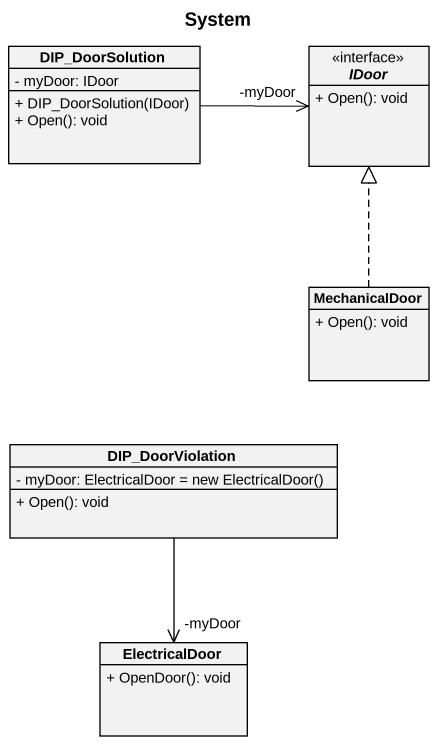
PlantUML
@startuml
title System
hide circle
hide empty members
skinparam classAttributeIconSize 0
class DIP_DoorSolution {
  - myDoor: IDoor
  + DIP_DoorSolution(IDoor)
  + Open(): void
}
interface IDoor <<interface>> {
  + Open(): void
}
class MechanicalDoor {
  + Open(): void
}
class DIP_DoorViolation {
  {field} - myDoor: ElectricalDoor = new ElectricalDoor()
  + Open(): void
}
class ElectricalDoor {
  + OpenDoor(): void
}
DIP_DoorSolution -right-> "-myDoor" IDoor
MechanicalDoor .up.|> IDoor
DIP_DoorViolation --> "-myDoor" ElectricalDoor
@enduml
